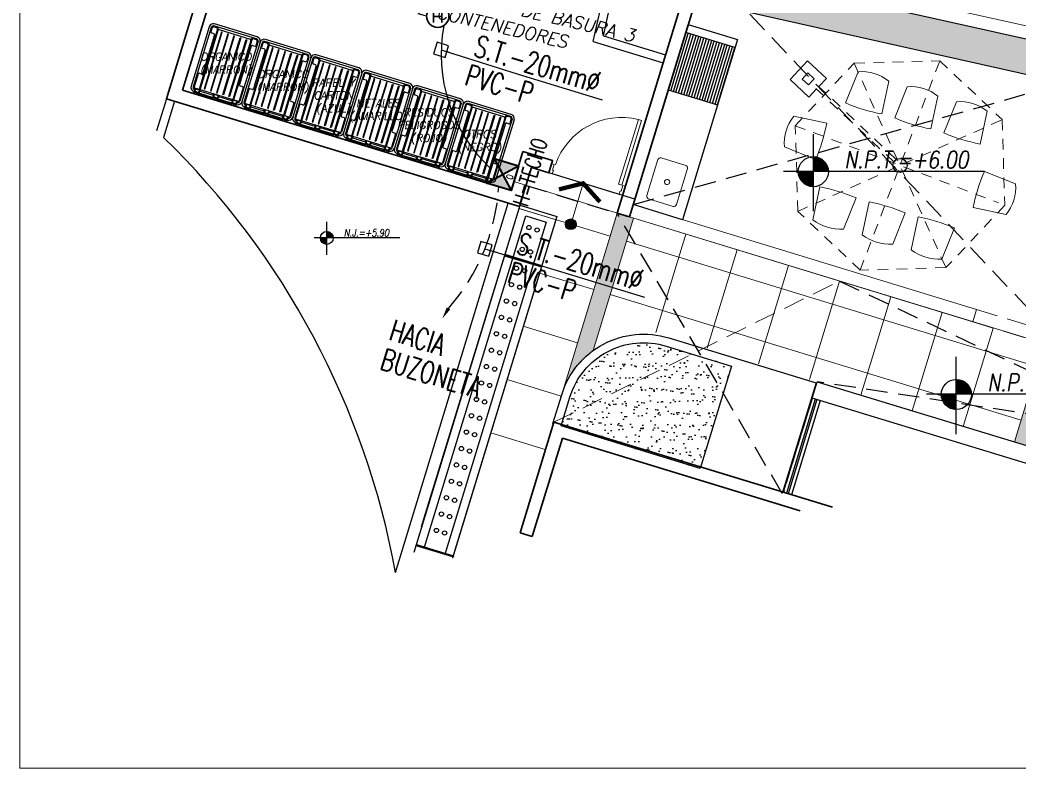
# Model space of a CAD drawing. Header units: millimetres. Extents: x 226520 to 226729, y 8188097 to 8188252.
# Drawn here: x 226597.02 to 226608.68, y 8188239.1 to 8188247.83 of the extents above; entities that cross this region are included whole.
import ezdxf
from ezdxf.enums import TextEntityAlignment as Align

# ---------------------------------------------------------------- set-up
doc = ezdxf.new("R2010")
doc.units = ezdxf.units.MM
for name, pattern in [('DASHED', [0.75, 0.5, -0.25]), ('HIDDEN', [0.375, 0.25, -0.125]), ('HIDDEN2', [0.1875, 0.125, -0.0625])]:
    doc.linetypes.add(name, pattern=pattern)
for name, color, linetype, lineweight in [('A-02', 7, 'Continuous', 5), ('A-MURO ALTO', 3, 'Continuous', 20), ('A-MUROS', 5, 'Continuous', 30), ('MQ.CAJA PASO TELECOMUNICACIONES', 94, 'Continuous', 40), ('MQ.DETECTOR HUMO', 150, 'Continuous', 30), ('MQ.FLECHAS', 135, 'Continuous', 15), ('MQ.TEXTO GENERAL', 7, 'Continuous', 40)]:
    doc.layers.add(name, color=color, linetype=linetype, lineweight=lineweight)
for name, color, linetype in [('A-Adoquines', 7, 'Continuous'), ('A-CONTENEDOR DE BASURA', 8, 'Continuous'), ('A-EST PLACAS', 1, 'Continuous'), ('A-EST VIGAS', 7, 'HIDDEN2'), ('A-MOBILIARIO', 4, 'Continuous'), ('A-MURO BAJO', 2, 'Continuous'), ('A-PROYECCIONES', 7, 'HIDDEN'), ('A-PUERTAS', 4, 'Continuous'), ('A_30_DispositivosSanit', 7, 'Continuous'), ('A_50_TextoAmbiente', 3, 'Continuous'), ('A_50_TextoIndicaciones', 8, 'Continuous'), ('DLP_MOBILIARIO FIJO', 7, 'Continuous'), ('DLP_VERDE', 253, 'Continuous'), ('MQ.TUBERÍA PVC 20mmø', 140, 'Continuous')]:
    doc.layers.add(name, color=color, linetype=linetype)
doc.layers.add('DLP_ÁREA COMÚN', color=251, linetype='Continuous', plot=False)
doc.styles.add('MQTEXTO', font='romans.shx')
doc.styles.add('R80', font='romans.shx', dxfattribs={"width": 0.8, "oblique": 15, "height": 0.1})
doc.styles.add('R80-200', font='romans.shx', dxfattribs={"width": 0.8, "oblique": 10, "height": 0.2})
doc.styles.add('ROMANS', font='ROMANS.shx', dxfattribs={"oblique": 10})
doc.styles.get("Standard").update_dxf_attribs({"font": 'arial.ttf'})
doc.dimstyles.new('ISO-25', dxfattribs={"dimtxt": 2.5, "dimasz": 2.5, "dimexe": 1.25, "dimexo": 0.625, "dimtad": 1, "dimtxsty": 'Standard', "dimcen": 2.5, "dimadec": 0, "dimazin": 0, "dimtfac": 1, "dimtmove": 0, "dimatfit": 3, "dimfxl": 1, "dimarcsym": 0})
pattern_1 = [(252.5, (-226569.6135022836, -8188219.80831218), (0.1028379063742485, -0.1371042579803463), [0, -0.1351280000000002, 0, -0.1511300000000002, 0, -0.1444625000000001]), (222.5, (-226569.6135022836, -8188219.80831218), (0.01502412461654387, -0.2957586482645719), [0, -0.07289800000000009, 0, -0.1217930000000001, 0, -0.04667250000000005]), (182.5, (-226569.523930465, -8188219.745593318), (-0.2264915386418957, -0.1592051501849951), [0, -0.04445000000000005, 0, -0.1600200000000002, 0, -0.2089150000000002]), (172.5, (-226569.523930465, -8188219.745593318), (-0.1741606377632481, -0.2171998499440062), [0, -0.02222500000000002, 0, -0.1049020000000001, 0, -0.1200150000000001])]

# ---------------------------------------------------------------- blocks, each defined once
blk = doc.blocks.new('SIM NIVEL PLANTA')
at = {"linetype": 'Continuous'}
h = blk.add_hatch(dxfattribs=at)
h.set_pattern_fill('_USER', color=256, scale=0.0999963382923852, angle=45, style=0, pattern_type=0)
h.set_pattern_definition([(45, (35396.10580914898, 26516.48920438578), (-0.0707080889003696, 0.0707080889003696), [])])
h.paths.add_polyline_path([(-17.03192196782002, 1e-16), (-15.53208676343602, 1e-16, 0.4092090227661144), (-17.03192196782002, 1.474380134766136)])
h.paths.add_polyline_path([(-18.53175717220401, -1e-16, 0.4192358746569979), (-17.03192196782002, -1.525729753993459), (-17.03192196782002, 0)])
for p, q in [((-17.03192196782002, -3.974827738415029), (-17.03192196782002, 3.71603278895526)), ((0, 0), (-20, 0))]:
    blk.add_line(p, q)
blk.add_circle((-17.03192196782002, -0.0256748096136619), 1.500054944379798, dxfattribs=at)
at = {"style": 'R80'}
blk.add_attdef('N.P.T.+0.00', text='', height=2.029999999999998, dxfattribs=at).set_placement((-7.766043381718013, 2.014999999999999), align=Align.MIDDLE_CENTER)
blk = doc.blocks.new('AP_Av.Ejercito Esq.Choquehuanca_Plantas_Rev1_20190619$0$CONTENEDOR DE BASURA 360L')
at = {"linetype": 'ByBlock'}
for p, q in [((0.2600646917362606, 0.8500000003863614), (-0.2600646921036973, 0.8499999998261124)), ((0.2600646917362606, 0.8250323465566988), (-0.2600646921036973, 0.8250323458436547)), ((-0.3099999997120907, 0.8000646918320932), (-0.3100000002214075, 0.2881362924017593)), ((-0.2850323458824281, 0.8000646918320932), (-0.2850323463444512, 0.2881362924017593)), ((0.2850323455659233, 0.8000646918320934), (0.2850323460279468, 0.2881362924017595)), ((0.3099999993919479, 0.8000646918320934), (0.3099999999012651, 0.2881362924017595)), ((-0.3100000002214075, 0.2881362924017593), (-0.3100000003669266, 0.073639702881337)), ((-0.2850323463444512, 0.2881362924017593), (-0.285032346537264, 0.07363970288133702)), ((0.2850323460279468, 0.2881362924017595), (0.2850323462243977, 0.07363970288133727)), ((0.3099999999012651, 0.2881362924017595), (0.3100000000467844, 0.07363970288133728)), ((-0.2600646927585331, 0.02370439435617288), (-0.2524350237054023, 0.02370439435617289)), ((-0.2581986829773086, 0.0048648969750501), (-0.2581986829773086, 0.01290243821858883)), ((-0.2581986829773086, 0.01290243821858883), (-0.2556816694068402, 0.01290243821858883)), ((-0.2581986829773086, 0.0048648969750501), (-0.2556816694068402, 0.004864896975050101)), ((-0.2556816694068402, 5.92701180720497e-05), (-0.2556816694068402, 0.01770806598506158)), ((-0.2556816694068402, 0.01770806598506158), (-0.2512494768507167, 0.01770806598506158)), ((-0.2512494768507167, 5.927011807205167e-05), (-0.2556816694068402, 5.92701180720497e-05)), ((-0.2512494768507167, 0.01770806598506158), (-0.2512494768507167, 5.927011807205167e-05)), ((-0.2512494768507167, 0.01290243821858883), (-0.2496794629896613, 0.01290243821858883)), ((-0.2512494768507167, 0.004864896975050103), (-0.2496794629896613, 0.004864896975050104)), ((-0.2496794629896613, -1.109401698585661e-16), (-0.2496794629896613, 0.0196093670092522)), ((-0.2496794629896613, 0.0196093670092522), (-0.2065087854298326, 0.01960936700925222)), ((-0.2283648458123935, 0.01960936700925221), (-0.2283648458123935, -1.014745783580566e-16)), ((-0.2065087854298326, -9.176853777232994e-17), (-0.2065087854298326, 0.01960936700925222)), ((-0.02139811859160546, 0.01290243821858893), (-0.2065087854298326, 0.01290243821858885)), ((-0.02139811859160546, 0.004864896975050205), (-0.2065087854298326, 0.004864896975050123)), ((-0.2037532247104537, 0.02370439435617291), (-0.02415368023503107, 0.02370439435617299)), ((-0.1933895137644868, 0.04867204814945572), (-0.03451739118099797, 0.04867204814945579)), ((-0.02139811869346886, -9.56288804655988e-18), (-0.02139811869346887, 0.0196093670092523)), ((0.02177255794231313, 0.01960936700925232), (-0.02139811869346887, 0.0196093670092523)), ((0.02177255794231314, 9.608743629317108e-18), (-0.02139811869346886, -9.56288804655988e-18)), ((-8.700722434196173e-18, 0.01960936700925231), (0, -6.021442369943973e-20)), ((0.02177255794231314, 9.608743629317108e-18), (0.02177255794231313, 0.01960936700925232)), ((0.02177255794231314, 0.01290243821858895), (0.2065087851096905, 0.01290243821858903)), ((0.02177255794231314, 0.004864896975050224), (0.2065087851096905, 0.004864896975050307)), ((0.2037532243903115, 0.02370439435617309), (0.02452811958573874, 0.02370439435617301)), ((0.03215778776211663, 0.02370439435617301), (0.02452811958573874, 0.02370439435617301)), ((0.1933895134443446, 0.04867204814945589), (0.03489183053170562, 0.04867204814945582)), ((0.2065087851096905, 9.16481087827594e-17), (0.2065087851096905, 0.0196093670092524)), ((0.2496794626695191, 0.01960936700925242), (0.2065087851096905, 0.0196093670092524)), ((0.2496794626695191, 1.108197408689955e-16), (0.2065087851096905, 9.16481087827594e-17)), ((0.2283648454958893, 0.01960936700925241), (0.2283648454958893, 1.013541493701017e-16)), ((0.2496794626695191, 1.108197408689955e-16), (0.2496794626695191, 0.01960936700925242)), ((0.2512494765305746, 0.01290243821858905), (0.2496794626695191, 0.01290243821858905)), ((0.2512494765305746, 0.004864896975050327), (0.2496794626695191, 0.004864896975050326)), ((0.2512494765305746, 0.0177080659850618), (0.2512494765305746, 5.927011807227483e-05)), ((0.2556816690903361, 0.01770806598506181), (0.2512494765305746, 0.0177080659850618)), ((0.2512494765305746, 5.927011807227483e-05), (0.2556816690903361, 5.92701180722768e-05)), ((0.2600646924420289, 0.02370439435617311), (0.2524350233888981, 0.02370439435617311)), ((0.2556816690903361, 5.92701180722768e-05), (0.2556816690903361, 0.01770806598506181)), ((0.2581986826608045, 0.01290243821858906), (0.2556816690903361, 0.01290243821858905)), ((0.2581986826608045, 0.004864896975050329), (0.2556816690903361, 0.004864896975050328)), ((0.2581986826608045, 0.004864896975050329), (0.2581986826608045, 0.01290243821858906)), ((-0.2496794629896613, -1.109401698585661e-16), (-0.2065087854298326, -9.176853777232994e-17))]:
    blk.add_line(p, q, dxfattribs=at)
at = {"color": 8, "linetype": 'ByBlock'}
for p, q in [((-0.2750452843738461, 0.8000646918320932), (-0.2750452843738461, 0.7478634210077949)), ((-0.235097037353626, 0.7378763594482812), (-0.2650582228579882, 0.7378763594482812)), ((-0.2600646920564035, 0.8150452841750017), (-0.2255214320739473, 0.8150452841750017)), ((-0.225109975841406, 0.7278892979105954), (-0.2251099763980166, 0.2881362924017593)), ((-0.2105408398074363, 0.8000646918320932), (-0.2105408402185277, 0.2881362924017593)), ((-0.2005537782442847, 0.8000646918320932), (-0.2005537787572395, 0.2881362924017593)), ((-0.1905667167357027, 0.8011186035677461), (0.1905667164155599, 0.8011186035677463)), ((0.2005537779277798, 0.8000646918320934), (0.2005537784370971, 0.2881362924017595)), ((0.2105408394872935, 0.8000646918320934), (0.2105408398983853, 0.2881362924017595)), ((0.2251099755249012, 0.7278892979105956), (0.2251099760815121, 0.2881362924017595)), ((0.2600646917362606, 0.8150452841750019), (0.2255214317538044, 0.8150452841750019)), ((0.2350970370334832, 0.7378763594482814), (0.2650582225414834, 0.7378763594482814)), ((0.2750452840537033, 0.8000646918320934), (0.2750452840537033, 0.7478634210077951)), ((-0.2750452850286821, 0.2357684021480962), (-0.275045285028682, 0.07615926668950111)), ((-0.2350970380084619, 0.245755463685782), (-0.2650582235164621, 0.245755463685782)), ((-0.2251099764489483, 0.2881362924017593), (-0.22510997649988, 0.2557425251725362)), ((-0.2105408402658215, 0.2881362924017593), (-0.2105408404622722, 0.06617220515181534)), ((-0.2005537787572395, 0.2881362924017593), (-0.2005537789500522, 0.07615926668950115)), ((0.2005537784370971, 0.2881362924017595), (0.200553778633548, 0.07615926668950132)), ((0.210540839949317, 0.2881362924017595), (0.210540840145768, 0.06617220515181553)), ((0.2251099761288059, 0.2881362924017595), (0.2251099761797376, 0.2557425251725364)), ((0.2350970376919576, 0.2457554636857823), (0.2650582231963198, 0.2457554636857823)), ((0.2750452847085397, 0.2357684021480965), (0.2750452847085398, 0.07615926668950136)), ((-0.264834180017715, 0.06617220515181532), (0.2650582231963198, 0.06617220515181554)), ((-0.2546139311471052, 0.06093161226453947), (-0.2015743172723888, 0.06093161226453949)), ((-0.24433907569437, 0.02959642855421396), (-0.2118491727724177, 0.02959642855421398)), ((0.02670702707109737, 0.06093161226453959), (-0.02633258772402772, 0.06093161226453957)), ((0.01643217162200016, 0.02959642855421408), (-0.01605773139817758, 0.02959642855421406)), ((0.254613930826963, 0.06093161226453969), (0.2015743169522466, 0.06093161226453967)), ((0.2443390753778658, 0.02959642855421418), (0.2118491724522755, 0.02959642855421417))]:
    blk.add_line(p, q, dxfattribs=at)
for points in [[(-0.1457581505965212, 0.7823824324317762), (-0.1538674100556822, 0.7823824324317762), (-0.1538674096445904, 0.2881362924017594), (-0.1538674094008457, 0.08877526946889695), (-0.1457581499416847, 0.08877526946889695), (-0.1457581501854294, 0.2881362924017594)], [(-0.07075815059579361, 0.7823824324317763), (-0.07886741005495458, 0.7823824324317763), (-0.07886740964386275, 0.2881362924017594), (-0.07886740940011809, 0.08877526946889698), (-0.07075814994095712, 0.088775269468897), (-0.07075815018470179, 0.2881362924017594)], [(0.00424184940493398, 0.7823824324317763), (-0.003867410054226987, 0.7823824324317763), (-0.003867409643135162, 0.2881362924017594), (-0.003867409399390493, 0.08877526946889702), (0.004241850059770474, 0.08877526946889702), (0.004241849816025805, 0.2881362924017594)], [(0.07113258994650061, 0.7823824324317763), (0.07924184940566158, 0.7823824324317763), (0.0792418489945702, 0.2881362924017595), (0.0792418487508257, 0.08877526946889706), (0.07113258929166473, 0.08877526946889705), (0.07113258953540923, 0.2881362924017595)], [(0.1461325899472282, 0.7823824324317764), (0.1542418494063892, 0.7823824324317764), (0.1542418489952978, 0.2881362924017595), (0.1542418487515533, 0.08877526946889709), (0.1461325892923923, 0.08877526946889709), (0.1461325895361368, 0.2881362924017595)]]:
    blk.add_lwpolyline(points, close=True, dxfattribs=at)
at = {"linetype": 'ByBlock'}
for centre, radius, start, end in [((-0.2600646921036972, 0.800064691853921), 0.04993530796631399, 90.00000000000001, 180), ((-0.2600646921036972, 0.800064691853921), 0.02496765398315692, 90.00000000000001, 180), ((0.2600646917835544, 0.8000646918539213), 0.04993530796631399, 1.491937350390582e-14, 90.00000000000001), ((0.2600646917835544, 0.8000646918539213), 0.02496765398315692, 1.491937350390582e-14, 90.00000000000001), ((-0.2600646927585331, 0.07363970288133703), 0.04993530796631399, 180, 270), ((-0.2600646927585331, 0.07363970288133703), 0.02496765398315692, 180, 263.6322161207967), ((-0.184133647753697, 0.06669004387367741), 0.08070219368024055, 180.3676507583471, 215.6891790610574), ((-0.272054600665797, 0.06669004387367737), 0.08070219368024055, 324.3108209389426, 359.6323492416529), ((0.04414769658978909, 0.06669004387367751), 0.08070219368024055, 180.3676507583471, 215.6891790610574), ((-0.04377325636960452, 0.06669004387367748), 0.08070219368024055, 324.3108209389426, 359.6323492416529), ((0.2720546003456547, 0.06669004387367762), 0.08070219368024055, 180.3676507583471, 215.6891790610574), ((0.1841336474335548, 0.06669004387367758), 0.08070219368024055, 324.3108209389426, 359.6323492416529), ((0.2600646924420288, 0.07363970288133725), 0.04993530796631399, 270, 1.491937350390582e-14), ((0.2600646924420288, 0.07363970288133725), 0.02496765398315692, 276.3677838792033, 1.491937350390582e-14)]:
    blk.add_arc(centre, radius, start, end, dxfattribs=at)
at = {"color": 8, "linetype": 'ByBlock'}
for centre, radius, start, end in [((-0.2255214320739473, 0.800064691853921), 0.02496765398315692, 1.491937350390582e-14, 90.00000000000001), ((0.2255214317538044, 0.8000646918539213), 0.02496765398315692, 90.00000000000001, 180), ((-0.2600646921036972, 0.800064691853921), 0.0149805923898943, 90.00000000000001, 180), ((-0.2650582228579882, 0.7478634210077949), 0.009987061593262769, 180, 270), ((-0.235097037353626, 0.7278892979105954), 0.009987061593262769, 1.491937350390582e-14, 90.00000000000001), ((-0.2255214320739473, 0.800064691853921), 0.0149805923898943, 1.491937350390582e-14, 90.00000000000001), ((-0.1905667167357027, 0.7911315420300603), 0.009987061593262769, 90.00000000000001, 180), ((0.1905667164155599, 0.7911315420300605), 0.009987061593262769, 1.491937350390582e-14, 90.00000000000001), ((0.2255214317538044, 0.8000646918539213), 0.0149805923898943, 90.00000000000001, 180), ((0.2350970370334832, 0.7278892979105956), 0.009987061593262769, 90.00000000000001, 180), ((0.2600646917835544, 0.8000646918539213), 0.0149805923898943, 1.491937350390582e-14, 90.00000000000001), ((0.2650582225414834, 0.7478634210077951), 0.009987061593262769, 270, 1.491937350390582e-14), ((-0.2650582235164621, 0.2357684021480962), 0.009987061593262769, 90.00000000000001, 180), ((-0.2350970380557557, 0.2557425251725362), 0.009987061593262769, 270, 1.491937350390582e-14), ((0.2350970377428893, 0.2557425251725364), 0.009987061593262769, 180, 270), ((0.2650582231963198, 0.2357684021480965), 0.009987061593262769, 1.491937350390582e-14, 90.00000000000001), ((-0.2650582235164621, 0.076159266711329), 0.009987061593262769, 180, 270), ((-0.184133647753697, 0.06669004387367741), 0.07071513208697777, 184.6708474920603, 211.6379482475587), ((-0.272054600665797, 0.06669004387367737), 0.07071513208697777, 328.3620517534246, 355.3291525079397), ((-0.1905667173869006, 0.07615926671132903), 0.009987061593262769, 180, 270), ((0.04414769658978909, 0.06669004387367751), 0.07071513208697777, 184.6708474920603, 211.6379482465755), ((-0.04377325636960452, 0.06669004387367748), 0.07071513208697777, 328.3620517524413, 355.3291525079397), ((0.1905667170740344, 0.0761592667113292), 0.009987061593262769, 270, 1.491937350390582e-14), ((0.2720546003456547, 0.06669004387367762), 0.07071513208697777, 184.6708474920603, 211.6379482465755), ((0.1841336474335548, 0.06669004387367758), 0.07071513208697777, 328.3620517524413, 355.3291525079397), ((0.2650582231963198, 0.07615926671132922), 0.009987061593262769, 270, 1.491937350390582e-14)]:
    blk.add_arc(centre, radius, start, end, dxfattribs=at)
blk = doc.blocks.new('ACOPIO Y PARRILLAS')
at = {"layer": 'A-Adoquines'}
h = blk.add_hatch(color=8, dxfattribs=at)
h.dxf.hatch_style = 1
edge = h.paths.add_edge_path()
edge.add_arc((4.685342504206346, -6.644043108448386), 1.000001815268514, 126.15669160977211, 162.8259942389445, ccw=False)
edge.add_line((4.095345894689672, -5.836635128594935), (4.567180123529397, -4.290878479368985))
edge.add_line((4.567180123529397, -4.290878487750888), (4.37589320668485, -4.232489144429564))
edge.add_line((4.37589320668485, -4.232489136047661), (3.729928347747773, -6.348767939023674))
h.paths.add_polyline_path([(14.40289503906388, -8.547819903120399), (14.59418063840712, -8.606213599443436), (14.94452443876071, -7.458559447899461), (14.75323883854435, -7.400165788829327)])
h.paths.add_polyline_path([(9.554934247134952, -5.813551869243383), (9.204570412257453, -6.961364367976785), (9.01328864399693, -6.902958146296442), (9.363647330523236, -5.755162547342479)])
at = {"layer": 'A-MOBILIARIO'}
h = blk.add_hatch(dxfattribs=at)
h.set_pattern_fill('LINE', color=8, scale=0.009999999999999998, angle=73.02536561269334)
h.set_pattern_definition([(73.02536561269326, (6.075699149630964, 3.971283633261919), (-0.03036678264743269, 0.009269358750398152), [])])
h.paths.add_polyline_path([(5.176923162303865, -2.12439878936857), (4.972563016228378, -2.79390377830714), (5.546412331983447, -2.969065552577376), (5.750772478990257, -2.299560562707484)])
at = {"layer": 'A-PROYECCIONES', "linetype": 'Continuous'}
h = blk.add_hatch(color=8, dxfattribs=at)
h.dxf.hatch_style = 1
edge = h.paths.add_edge_path()
edge.add_arc((3.834314893872943, -4.3623026618734), 0.06249999999999999, 0, 360)
at = {"layer": 'DLP_VERDE'}
h = blk.add_hatch(dxfattribs=at)
h.set_pattern_fill('AR-SAND', color=8, scale=0.003500000000000004, angle=215)
h.set_pattern_definition(pattern_1)
edge = h.paths.add_edge_path()
edge.add_line((15.43502786982572, -5.848473902791739), (14.94372804794693, -7.458316377364099))
edge.add_line((14.94372804794693, -7.458316377364099), (16.38469229277689, -7.89816140383482))
edge.add_arc((15.65478580346098, -10.28923574276268), 2.499999995586926, 37.04784361401022, 73.02450961096167, ccw=False)
edge.add_line((17.65011754725128, -8.783031503669918), (15.43502786982572, -5.848473902791739))
h.paths.add_polyline_path([(15.32335035837605, -5.700523192994297), (13.39984283168451, -3.152254519984126), (12.79682468020474, -3.017314361408353), (14.80680434292299, -5.680141585879028), (14.36582948701107, -7.125084210187197), (14.84458992254804, -7.269277852959931)])
h.paths.add_polyline_path([(10.38909181029885, -2.478524847887456), (5.407701144431485, -1.363816034980118), (5.290576853061793, -1.747499275952578), (10.27206930107786, -2.862230866216123)])
h = blk.add_hatch(dxfattribs=at)
h.set_pattern_fill('AR-SAND', color=8, scale=0.003500000000000004, angle=215)
h.set_pattern_definition(pattern_1)
edge = h.paths.add_edge_path()
edge.add_line((3.722388198715635, -6.71599212475121), (3.824547034775605, -6.381299800239503))
edge.add_arc((4.685341225063894, -6.644041805528104), 0.899999999676391, 73.02553289337988, 163.0261291362722, ccw=False)
edge.add_line((4.948092188191367, -5.783250349573791), (5.711459959595231, -6.016263370402157))
edge.add_line((5.711459959595231, -6.016263370402157), (5.346509876166238, -7.211780410259962))
edge.add_line((5.346509876166238, -7.211780410259962), (3.722388198715635, -6.71599212475121))
at = {"color": 8, "linetype": 'ByBlock', "lineweight": 0}
for p, q in [((6.393400220258627, -2.671735459007323, 1.540724464461395e-06), (6.599216776987305, -2.453470608219504, 1.540724464461395e-06)), ((6.817481628095265, -2.659287163987756, 1.540724464461395e-06), (6.599216776987305, -2.453470608219504, 1.540724464461395e-06)), ((6.611665072414326, -2.877552014775574, 1.540724464461395e-06), (6.393400220258627, -2.671735459007323, 1.540724464461395e-06)), ((6.534760689304676, -2.667586026713252, 1.540724464461395e-06), (6.603366208204534, -2.594831076450646, 1.540724464461395e-06)), ((6.607515640323982, -2.73619154561311, 1.540724464461395e-06), (6.534760689304676, -2.667586026713252, 1.540724464461395e-06)), ((6.67612115922384, -2.663436595350504, 1.540724464461395e-06), (6.603366208204534, -2.594831076450646, 1.540724464461395e-06)), ((6.607515640323982, -2.73619154561311, 1.540724464461395e-06), (6.67612115922384, -2.663436595350504, 1.540724464461395e-06)), ((6.728444522188511, -2.753709453158081, 1.540724464461395e-06), (6.817481628095265, -2.659287163987756, 1.540724464461395e-06)), ((6.611665072414326, -2.877552014775574, 1.540724464461395e-06), (6.701002302026609, -2.782811449840665, 1.540724464461395e-06))]:
    blk.add_line(p, q, dxfattribs=at)
at = {"color": 8, "linetype": 'HIDDEN', "lineweight": 0, "ltscale": 0.5}
for p, q in [((7.141641748341499, -2.482979266904294, 1.540724464461395e-06), (8.212745513534173, -4.868369361385703, 1.540724464461395e-06)), ((7.212523241963936, -4.897729436866939, 1.540724464461395e-06), (8.141864017845364, -2.453619190491736, 1.540724464461395e-06)), ((7.606098650285276, -3.634515394456685, 1.540724464461395e-06), (6.628176180529408, -2.714281404390931, 1.540724464461395e-06)), ((7.633968824491603, -3.605816107243299, 1.540724464461395e-06), (6.655618402757682, -2.685179408639669, 1.540724464461395e-06)), ((6.484498582663946, -4.211226196028292, 1.540724464461395e-06), (8.86988867711625, -3.140122431330383, 1.540724464461395e-06)), ((6.455138507095398, -3.211003926582634, 1.540724464461395e-06), (8.827625883248402, -4.111120305024087, 1.540724464461395e-06))]:
    blk.add_line(p, q, dxfattribs=at)
at = {"color": 8, "lineweight": 0}
for p, q in [((7.188446945423493, -2.581466015428305, 1.540724464461395e-06), (7.041472536337096, -2.945707524195313, 1.540724464461395e-06)), ((7.463943454466062, -3.074644893407822, 1.540724464461395e-06), (7.54543129549711, -2.690433216281235, 1.540724464461395e-06)), ((7.615578231285326, -3.120930444449186, 1.540724464461395e-06), (7.762545746547403, -2.756706020794809, 1.540724464461395e-06)), ((8.11953009662102, -2.865673220716417, 1.540724464461395e-06), (8.038038433267502, -3.249902920797467, 1.540724464461395e-06)), ((8.189439174282597, -3.296097844839096, 1.540724464461395e-06), (8.336406689544674, -2.931873420253396, 1.540724464461395e-06)), ((6.437183050788008, -3.101497668772936, 1.540724464461395e-06), (6.821412750781747, -3.182989331893623, 1.540724464461395e-06)), ((8.693391039618291, -3.040840621106327, 1.540724464461395e-06), (8.611899376264773, -3.425070321187377, 1.540724464461395e-06)), ((6.69244027408422, -3.605449534021318, 1.540724464461395e-06), (6.3282158501097, -3.45848201867193, 1.540724464461395e-06)), ((4.851557133457391, -3.606995400972664, 1.683555215618635e-06), (4.723099878319772, -4.027826405130327, 1.683555215618635e-06)), ((4.889008605648996, -3.587060827761889, 1.683555215618635e-06), (5.17593883536756, -3.674645319581032, 1.683555215618635e-06)), ((5.195873409131309, -3.71209679171443, 1.683555215618635e-06), (5.067416154022794, -4.132927795872092, 1.683555215618635e-06)), ((9.025936124962755, -3.891707854345441, 1.540724464461395e-06), (8.661694616341265, -3.744733445346355, 1.540724464461395e-06)), ((6.660996812657686, -4.309430409222841, 1.540724464461395e-06), (6.742488476011204, -3.925200709141791, 1.540724464461395e-06)), ((4.743034452083521, -4.065277877263725, 1.683555215618635e-06), (5.029964681831188, -4.152862369082868, 1.683555215618635e-06)), ((7.16494867799338, -4.054173185490072, 1.540724464461395e-06), (7.017981162731303, -4.418397610075772, 1.540724464461395e-06)), ((2.089583110064268, -7.889938058331609, -0.7779932221981938), (3.230209501547506, -4.178414414636791, -0.7779932221981938)), ((3.230209501547506, -4.178414414636791, -0.7779932221981938), (3.664072659536032, -4.310568214394152, -0.7779932221981938)), ((7.316583454929059, -4.100458735600114, 1.540724464461395e-06), (7.235095613927115, -4.484670413658023, 1.540724464461395e-06)), ((8.532757246575784, -4.167204363271594, 1.540724464461395e-06), (8.91696892431355, -4.248692204244435, 1.540724464461395e-06)), ((3.664072659536032, -4.310568214394152, -0.7779932221981938), (2.458639769494766, -8.259637234732509, -0.7779932221981938)), ((7.592079963971628, -4.593637614510953, 1.540724464461395e-06), (7.739054373087129, -4.229396105743945, 1.540724464461395e-06)), ((7.890444397926331, -4.275626135990024, 1.540724464461395e-06), (7.808956556924386, -4.659837814047933, 1.540724464461395e-06)), ((8.165940906968899, -4.768805014900863, 1.540724464461395e-06), (8.3129153160844, -4.404563506133854, 1.540724464461395e-06))]:
    blk.add_line(p, q, dxfattribs=at)
for points, elevation in [([(-2.593418368633138, 2.434894669800997), (30.84028199088061, 2.434894669800997), (30.84028199088061, -10.70881483610719), (-2.593418368633138, -10.70881483610719)], 3.658175599316613e-06), ([(3.230716082151048, -4.178568908944726), (4.293428040691651, -4.502675695344806), (4.43940157641191, -4.024458457715809), (3.376689617871307, -3.700351674109697)], 2.41279975365539e-06), ([(9.554934247134952, -5.813551869243383), (9.204570412257453, -6.961364367976785), (9.01328864399693, -6.902958146296442), (9.363647330523236, -5.755162547342479)], 3.658175599316613e-06)]:
    blk.add_lwpolyline(points, close=True, dxfattribs=dict(at, elevation=elevation))
at = {"color": 8, "linetype": 'HIDDEN', "lineweight": 0, "ltscale": 0.5, "elevation": 1.540724464461395e-06}
blk.add_lwpolyline([(7.212523241963936, -4.897729436866939), (6.484498582663946, -4.211226196028292), (6.455138507095398, -3.211003926582634), (7.141641748341499, -2.482979266904294), (8.141864017845364, -2.453619190491736), (8.86988867711625, -3.140122431330383), (8.899248752713902, -4.140344701707363), (8.212745513534173, -4.868369361385703)], close=True, dxfattribs=at)
at = {"color": 8, "lineweight": 0}
for points, elevation in [([(3.180625608336413, -3.867639876902103), (14.51412649883423, -7.327132470905781)], 3.658175599316613e-06), ([(4.375892971613212, -4.232489906251431), (3.729910657479195, -6.348825904540718)], 3.658175599316613e-06), ([(5.178967981191818, -4.478342136368155), (4.828742960118689, -5.626166797243059)], 3.658175599316613e-06), ([(4.484707746567437, -4.561062830500305), (9.281227230618242, -6.02517562545836)], 2.41279975365539e-06), ([(5.776760319480672, -4.660740932449698), (5.426535298349336, -5.808565591461957)], 3.658175599316613e-06), ([(6.374552657769527, -4.843139726668596), (6.024327636696398, -5.990964383818209)], 3.658175599316613e-06), ([(3.469996060186531, -4.930934699252248), (4.103655465733027, -5.124355964362621)], 2.41279975365539e-06), ([(6.972344996000174, -5.025538519956172), (6.622119974927045, -6.173363178037107)], 3.658175599316613e-06), ([(4.29494238254847, -5.182745308615267), (9.091461857664399, -6.646858114749193)], 2.41279975365539e-06), ([(7.570137334347237, -5.207937315106392), (7.2199123132159, -6.355761972256005)], 3.658175599316613e-06), ([(8.167929672636092, -5.39033610932529), (7.817704651504755, -6.538160766474903)], 3.658175599316613e-06), ([(3.2803333599295, -5.552648519165814), (3.913981968478765, -5.746066484600306)], 2.41279975365539e-06), ([(8.765722010924947, -5.572734901681542), (8.415496989851817, -6.720559561625123)], 3.658175599316613e-06), ([(3.090670658566523, -6.174362338148057), (3.724216602946399, -6.367748974822462)], 2.41279975365539e-06), ([(2.901007954904344, -6.796076161786914), (3.534451238927431, -6.989431441761553)], 2.41279975365539e-06)]:
    blk.add_lwpolyline(points, dxfattribs=dict(at, elevation=elevation))
at = {"color": 8, "lineweight": 0, "elevation": 3.658175599316613e-06}
blk.add_lwpolyline([(4.567179888283135, -4.290879257954657), (4.095345894689672, -5.836635128594935, 0.161379477433362), (3.729928347864188, -6.348767938092351)], format="xyb", dxfattribs=at)
at = {"color": 8, "linetype": 'ByBlock', "ltscale": 0.5}
blk.add_circle((7.677193629817339, -3.67567431461066, 1.540724464461395e-06), 0.08214957645805052, dxfattribs=at)
at = {"color": 8, "lineweight": 0}
for centre, radius, start, end in [((7.224797317292541, -3.101616337895393, 1.540724464461395e-06), 0.5214189368270313, 52.05346807188115, 93.99757947047989), ((7.798896118474659, -3.276856343261898, 1.540724464461395e-06), 0.5214189368270313, 52.05346807188115, 93.99757947047989), ((7.841084168670932, -1.08232688345015, 1.540724464461395e-06), 2.027699724307636, 246.7749200368993, 259.2808886850532), ((8.37275706147193, -3.452023743651807, 1.540724464461395e-06), 0.5214189368270313, 52.05346807188115, 93.99757947047989), ((6.848366173100658, -3.422131646424532, 1.540724464461395e-06), 0.521418936827048, 142.0534680495027, 183.9975794563584), ((8.41534470449551, -1.257616257295012, 1.540724464461395e-06), 2.027699724307636, 246.7701588682995, 259.2761275137132), ((4.829126086668111, -2.8056830605492, 1.540724464461395e-06), 2.0276997243077, 336.7701588485822, 349.2761274897084), ((8.989205647463677, -1.4327836567536, 1.540724464461395e-06), 2.027699724307636, 246.7701588682995, 259.2761275137132), ((10.5250752568827, -4.544345078058541, 1.540724464461395e-06), 2.027699724307699, 156.7749200287911, 169.2808886985585), ((6.365182204812299, -5.917487372644246, 1.540724464461395e-06), 2.027699724307634, 66.77015886829956, 79.27612751371323), ((8.5057858020009, -3.928058226592839, 1.540724464461395e-06), 0.5214189368270477, 322.0534680495027, 3.997579456358373), ((6.939442740724189, -6.092776746489108, 1.540724464461395e-06), 2.027699724307634, 66.77492003689933, 79.2808886850532), ((6.981630790804047, -3.898247286677361, 1.540724464461395e-06), 0.5214189368270311, 232.0534680718812, 273.9975794704799), ((7.51330368372146, -6.267944146879017, 1.540724464461395e-06), 2.027699724307634, 66.77492003689933, 79.2808886850532), ((7.55572959210258, -4.073487291112542, 1.540724464461395e-06), 0.5214189368270311, 232.0534680718812, 273.9975794704799), ((8.129590535099851, -4.248654691502452, 1.540724464461395e-06), 0.5214189368270311, 232.0534680718812, 273.9975794704799)]:
    blk.add_arc(centre, radius, start, end, dxfattribs=at)
at = {"color": 8, "lineweight": 0, "extrusion": (0, 0, -1)}
for centre, major_axis, ratio, start_param, end_param in [((4.880250156420516, -3.615753850899637, 1.683555215618635e-06), (-0.02648218994876238, -0.01409587228643543), 0.9999999999930148, 0.7853981634009408, 2.356194490188852), ((4.959051553742029, -3.8691988857463, 1.683555215618635e-06), (-0.02648218994886123, -0.01409587228648795), 1, 4.712388980384689, 10.99557428756427), ((4.751792901312001, -4.036584854125977, 1.683555215618635e-06), (-0.0264821899490209, -0.01409587228657293), 0.9999999999734897, 5.49778714376888, 7.068583470586496)]:
    blk.add_ellipse(centre, major_axis=major_axis, ratio=ratio, start_param=start_param, end_param=end_param, dxfattribs=at)
at = {"color": 8, "lineweight": 0, "extrusion": (0, 0, -0.9999999999999998)}
blk.add_ellipse((5.167180386168184, -3.70333834271878, 1.683555215618635e-06), major_axis=(-0.01409587228641971, 0.02648218994873303), ratio=0.9999999999914452, start_param=0.7853981634017257, end_param=2.356194490188066, dxfattribs=at)
at = {"color": 8, "lineweight": 0, "extrusion": (0, 0, -0.9999999999999999)}
blk.add_ellipse((5.038723131030565, -4.12416934594512, 1.683555215618635e-06), major_axis=(-0.01409587228655407, 0.02648218994898545), ratio=0.9999999999723796, start_param=2.356194490180429, end_param=3.926990817001051, dxfattribs=at)
at = {"layer": 'A-02', "color": 8, "elevation": 3.658175599316613e-06}
blk.add_lwpolyline([(3.833872688235715, -4.362682264298201), (3.979846483125584, -3.884472103789449)], dxfattribs=at)
at = {"layer": 'A-EST PLACAS', "color": 8}
for p, q in [((6.652102376450785, -6.391088221222162, 2.958982134935015e-07), (6.710508595395368, -6.199806456454098, 2.958982134935015e-07)), ((6.710508595395368, -6.199806456454098, 2.958982134935015e-07), (14.60088139784057, -8.60906299110502, 2.958982134935015e-07)), ((10.52555811704951, -7.573814157396555, 2.958982134935015e-07), (6.652102376450785, -6.391088221222162, 2.958982134935015e-07))]:
    blk.add_line(p, q, dxfattribs=at)
at = {"layer": 'A-EST VIGAS', "color": 8}
blk.add_line((6.652102376450785, -6.391088221222162, 2.958982134935015e-07), (6.316266617417568, -7.490958369337022, 2.958982134935015e-07), dxfattribs=at)
at = {"layer": 'A-MOBILIARIO', "color": 8, "elevation": 1.246401561946917e-06}
for points in [[(4.563996750861406, -4.133072481490672), (5.205629355274141, -2.028718221001327), (5.78045538906008, -2.203954140655696), (5.13787505403161, -4.308245080523193)], [(5.176923162303865, -2.12439878936857), (4.972563016228378, -2.79390377830714), (5.546412331983447, -2.969065552577376), (5.750772478990257, -2.299560562707484)]]:
    blk.add_lwpolyline(points, close=True, dxfattribs=at)
at = {"layer": 'A-MURO ALTO', "color": 8}
for p, q in [((5.452442526788218, -1.220118265599012, 3.658175599316613e-06), (13.4871839491243, -3.018089490011334, 3.658175599316613e-06)), ((5.408516069699544, -1.363998395390809, 3.658175599316613e-06), (10.38990150985774, -2.478706038556993, 3.658175599316613e-06)), ((4.563376977312146, -4.132883303798735, 3.658175599316613e-06), (8.570549919619225, -5.356273286044598, 3.658175599316631e-06))]:
    blk.add_line(p, q, dxfattribs=at)
at = {"layer": 'A-MURO ALTO', "color": 8, "elevation": 3.658175599316613e-06}
blk.add_lwpolyline([(4.519588951981859, -4.276352064684033), (8.526758093270473, -5.499738526530564), (8.570557342929533, -5.356275550089777), (4.563376917911228, -4.132883281446993)], dxfattribs=at)
at = {"layer": 'A-MURO BAJO', "color": 8}
for p, q in [((4.0971541122708, -2.229713470675051, 3.658175599316613e-06), (4.344176087179221, -1.125826116651297, 3.658175599316613e-06)), ((4.214975802198751, -2.161124286241829, 3.658175599316613e-06), (4.441762605536496, -1.147663502953947, 3.658175599316613e-06)), ((4.214975802198751, -2.161124286241829, 3.658175599316613e-06), (4.940725751715945, -2.382666619494557, 3.658175599316613e-06)), ((4.0971541122708, -2.229713470675051, 3.658175599316613e-06), (4.911529764329316, -2.478309674188495, 3.658175599316613e-06)), ((6.650566709460691, -6.390618675388396, 2.958982134935019e-07), (6.314730950427474, -7.490488823503256, 2.958982134935019e-07)), ((6.746207593329018, -6.419821784831583, 2.958982134935019e-07), (6.410371834324906, -7.519691932946444, 2.958982134935019e-07))]:
    blk.add_line(p, q, dxfattribs=at)
at = {"layer": 'A-MURO BAJO', "color": 8, "ltscale": 0.5}
blk.add_line((1.789402838039678, -8.425173539668322, 3.658175599316613e-06), (3.105233983456856, -4.114645739085972, 3.658175599316613e-06), dxfattribs=at)
at = {"layer": 'A-MURO BAJO', "color": 8, "elevation": 3.658175599316613e-06}
blk.add_lwpolyline([(10.38909181029885, -2.478524847887456), (5.407701144431485, -1.363816034980118), (5.290576853061793, -1.747499275952578), (10.27206930107786, -2.862230866216123)], close=True, dxfattribs=at)
at = {"layer": 'A-MURO BAJO', "color": 8, "ltscale": 0.5, "elevation": 3.658175599316613e-06}
for points in [[(-0.8842790763301309, -2.896807510405779), (-0.9983061775856186, -3.270348533987999)], [(-0.7886360206175596, -2.926003501750529), (-0.9174730160157196, -3.348060211166739)]]:
    blk.add_lwpolyline(points, dxfattribs=at)
at = {"layer": 'A-MURO BAJO', "color": 8, "elevation": 3.658175599316613e-06}
blk.add_lwpolyline([(3.62674529151991, -6.686795647256076), (3.728903235838516, -6.352106244303286, -0.4142166103979376), (4.977286739653209, -5.687606854364276), (6.697108684864361, -6.212571257725358), (6.30295624161954, -7.503750471398234)], format="xyb", dxfattribs=at)
blk.add_lwpolyline([(3.722388198715635, -6.71599212475121), (3.824547034775605, -6.381299800239503, -0.4142166103408442), (4.948092188191367, -5.783250349573791), (5.711459959595231, -6.016263370402157), (5.346509876166238, -7.211780410259962)], format="xyb", close=True, dxfattribs=at)
blk.add_lwpolyline([(6.667912206816254, -6.308214164339006), (6.669555246568052, -6.308715691789985)], dxfattribs=at)
at = {"layer": 'A-MURO BAJO', "color": 8, "ltscale": 0.5}
blk.add_arc((-7.507103541836841, -10.12148397509009, 1.540724464461396e-06), 9.449999997713844, 10.34085599182106, 45.78798696290923, dxfattribs=at)
at = {"layer": 'A-MUROS', "color": 8}
for p, q in [((0, 0), (-0.8842789097107016, -2.89680696465075, 1.540724632610502e-06)), ((0.1028837797639426, -0.1767325354740024, 7.361038294706097e-09), (-0.6970203439414036, -2.797136357985437, 1.540724632610502e-06)), ((4.519588957569795, -4.276352046057582, 1.26173785063036e-06), (5.452442526788218, -1.220118265599012, 2.958984557811567e-07)), ((-0.6970203439414036, -2.797136357985437, 1.540724632610502e-06), (3.1382158974302, -3.967819657176733, 2.953486380286483e-07)), ((-0.8842789097107016, -2.89680696465075, 1.540724632610502e-06), (3.237886302638799, -4.155078877694905, 2.41279975365539e-06)), ((3.24254426578409, -7.963953671976924, 2.958982134935019e-07), (3.636786242423113, -6.672801758162677, 2.958982134935019e-07)), ((6.888576245866716, -7.665707480162382, 2.958982134935019e-07), (3.636786242423113, -6.672801758162677, 2.958982134935019e-07)), ((3.386005589098204, -8.007758336141706, 2.958982134935019e-07), (3.736442903318675, -6.860067746601999, 2.958982134935019e-07)), ((6.510028390126536, -7.706958265975118, 2.958982134935019e-07), (3.736442903318675, -6.860067746601999, 2.958982134935019e-07)), ((3.386005589098204, -8.007758336141706, 2.958982134935019e-07), (3.24254426578409, -7.963953671976924, 2.958982134935019e-07))]:
    blk.add_line(p, q, dxfattribs=at)
for points, elevation in [([(5.261712355539203, -1.331147450022399), (4.37603262157063, -4.232530076056719), (4.519497205852531, -4.27632405795157)], 1.26173785063036e-06), ([(3.1382158974302, -3.967819657176733), (3.277041634602938, -3.513041741214693)], 2.41279975365539e-06), ([(3.237886302697007, -4.155078877694905), (3.376712240220513, -3.700300305150449), (3.578669223003089, -3.762009956873953), (3.622464736283291, -3.618540348485112), (3.277040977322031, -3.513043894432485)], 3.658175599316613e-06)]:
    blk.add_lwpolyline(points, dxfattribs=dict(at, elevation=elevation))
at = {"layer": 'A-PROYECCIONES', "color": 8}
for p, q in [((5.408516160183353, -1.363998412154615, 1.540724464461392e-06), (9.431401793641271, -5.618816133588552, 3.727437350002807e-06)), ((4.563996750861406, -4.133072481490672, 1.246401561946917e-06), (10.38567570524174, -2.492550062015653, 3.727437350002807e-06)), ((3.313273327163188, -3.908129909075797, 3.658175599316631e-06), (4.484833619790152, -4.265742655843496, 1.26173785063036e-06)), ((6.30295624161954, -7.503750471398234, 3.658175599316613e-06), (4.37589320645202, -4.232489136978984, 3.658175599316631e-06)), ((6.972344996029278, -5.025538519956172, 3.658175599316631e-06), (14.58803726296173, -8.621399324387312, 2.958982134935019e-07)), ((14.94451564058545, -7.458490394055843, 2.959174105818653e-07), (6.710495040053502, -6.199850849807262, 3.658175599316613e-06))]:
    blk.add_line(p, q, dxfattribs=at)
at = {"layer": 'A-PROYECCIONES', "color": 8, "linetype": 'Continuous', "lineweight": 0, "const_width": 0.05000000000000004, "elevation": 3.658175599316613e-06}
blk.add_lwpolyline([(3.696967628813582, -3.955036109313369), (3.979846483125584, -3.884472103789449), (4.175229088432388, -4.100863798521459)], dxfattribs=at)
at = {"layer": 'A-PROYECCIONES', "color": 8, "lineweight": 0}
for points, elevation in [([(3.638321909384103, -6.673271303996444), (6.972483410470886, -5.025084881111979)], 2.958982134935019e-07), ([(8.570538336556638, -5.35630719922483), (9.431613821856445, -5.619040385819972)], 3.658175599316613e-06), ([(8.526735105988337, -5.499813832342625), (10.39184647166985, -6.068900586105883)], 3.658175599316613e-06)]:
    blk.add_lwpolyline(points, dxfattribs=dict(at, elevation=elevation))
at = {"layer": 'A-PROYECCIONES', "color": 8, "linetype": 'Continuous'}
blk.add_circle((3.834314893872943, -4.3623026618734, 3.658175599316613e-06), 0.06249999999999999, dxfattribs=at)
at = {"layer": 'A-PUERTAS', "color": 8, "lineweight": 0}
for p, q in [((4.623448771366384, -3.139939917251468, 3.658175599316613e-06), (4.393530373607064, -3.893128982745111, 3.658175599316613e-06)), ((4.66110822634073, -3.15143583342433, 3.658175599316613e-06), (4.623448771366384, -3.139939917251468, 3.658175599316613e-06)), ((4.431189827359049, -3.904624902643263, 3.658175599316613e-06), (4.66110822634073, -3.15143583342433, 3.658175599316613e-06)), ((4.431189827359049, -3.904624902643263, 3.658175599316613e-06), (4.393530373607064, -3.893128982745111, 3.658175599316613e-06))]:
    blk.add_line(p, q, dxfattribs=at)
at = {"layer": 'A-PUERTAS', "color": 8, "linetype": 'Continuous', "lineweight": 0}
for p, q in [((3.578551831800723, -3.761973593384027, 3.658175599316613e-06), (3.611397317843512, -3.654375152662396, 3.658175599316613e-06)), ((3.611397317697993, -3.654375151731074, 3.658175599316613e-06), (3.641632480343105, -3.663604729808867, 3.658175599316613e-06)), ((3.621301123232115, -3.73020816873759, 3.658175599316613e-06), (3.641632480343105, -3.663604729808867, 3.658175599316613e-06)), ((3.632060967152938, -3.733492717146873, 3.658175599316613e-06), (3.621301123232115, -3.73020816873759, 3.658175599316613e-06)), ((3.578551831684308, -3.761973593384027, 3.658175599316613e-06), (3.619546837027883, -3.774487722665071, 3.658175599316613e-06)), ((3.619546837027883, -3.774487722665071, 3.658175599316613e-06), (3.632060967152938, -3.733492717146873, 3.658175599316613e-06)), ((4.421618314168882, -3.97451288998127, 3.658175599316613e-06), (4.441949671279872, -3.907909451052547, 3.658175599316613e-06)), ((4.439339345437475, -4.024737477302551, 3.658175599316613e-06), (4.472184831451159, -3.91713903658092, 3.658175599316613e-06)), ((4.472184831451159, -3.91713903658092, 3.658175599316613e-06), (4.441949671279872, -3.907909451052547, 3.658175599316613e-06)), ((4.3983443400939, -4.012223347090185, 3.658175599316613e-06), (4.410858470248058, -3.971228341571987, 3.658175599316613e-06)), ((4.439339345437475, -4.024737477302551, 3.658175599316613e-06), (4.3983443400939, -4.012223347090185, 3.658175599316613e-06)), ((4.410858470248058, -3.971228341571987, 3.658175599316613e-06), (4.421618314168882, -3.97451288998127, 3.658175599316613e-06))]:
    blk.add_line(p, q, dxfattribs=at)
blk.add_arc((4.426069734792691, -3.927356981672347, 3.658175599316613e-06), 0.811778369560296, 75.92782391639953, 161.3844022039062, dxfattribs=at)
at = {"layer": 'A_30_DispositivosSanit', "color": 8}
for p, q in [((2.006696626980556, -8.188458015210927, -0.7779932221981917), (3.242440880247159, -4.140204103663564, -0.7779932221981917)), ((3.242440880247159, -4.140204103663564, -0.7779932221981917), (3.671284202719107, -4.271112746559083, -0.7779932221981917)), ((3.671284202719107, -4.271112746559083, -0.7779932221981917), (2.455490195046877, -8.256482177414, -0.7779932221981917))]:
    blk.add_line(p, q, dxfattribs=at)
at = {"layer": 'A_30_DispositivosSanit', "color": 8, "ltscale": 5}
for p, q in [((2.12502753737499, -8.143329397775233, -0.7779932221981917), (3.308888493076665, -4.265043309889734, -0.7779932221981917)), ((3.308888493076665, -4.265043309889734, -0.7779932221981917), (3.547460887028137, -4.33786987978965, -0.7779932221981917)), ((3.547460887028137, -4.33786987978965, -0.7779932221981917), (2.364142242004164, -8.216235785745084, -0.7779932221981917))]:
    blk.add_line(p, q, dxfattribs=at)
at = {"layer": 'A_30_DispositivosSanit', "color": 8, "elevation": -0.7779932221981917, "flags": 128}
for points in [[(3.493297557724873, -4.859785520471632), (3.497676529368619, -4.845438932068646), (3.067278864240507, -4.71406979765743), (3.062899892596761, -4.728416386991739), (3.493297557724873, -4.859785520471632)], [(3.399959051428596, -4.823039258830249), (3.160849237261573, -4.750056407414377)], [(2.46420062467223, -8.231061974540353), (2.459825933387037, -8.245409868657589), (2.029389104282018, -8.114169113337994), (2.033763796498533, -8.099821218289435), (2.46420062467223, -8.231061974540353)], [(2.366244830598589, -8.209451170638204), (2.127113258873578, -8.136539638973773)]]:
    blk.add_lwpolyline(points, dxfattribs=at)
at = {"layer": 'A_30_DispositivosSanit', "color": 8, "elevation": -0.7779932221981917}
blk.add_lwpolyline([(2.033763796498533, -8.099821218289435), (2.46420062467223, -8.231061974540353)], dxfattribs=at)
at = {"layer": 'A_30_DispositivosSanit', "color": 8}
for centre in [(3.346156011713902, -4.399855398572981, -0.7779932221981917), (3.441799936263124, -4.42904853913933, -0.7779932221981917), (3.26807168815867, -4.655678893439472, -0.7779932221981917), (3.363715612707892, -4.684872034005821, -0.7779932221981917), (3.200991864694515, -4.875448931008577, -0.7779932221981917), (3.296635789243737, -4.904642071574926, -0.7779932221981917), (3.142605582630495, -5.066736781969666, -0.7779932221981917), (3.238249507179717, -5.095929922536016, -0.7779932221981917), (3.084219301497797, -5.258024633862078, -0.7779932221981917), (3.179863226047019, -5.287217774428427, -0.7779932221981917), (3.025833020365098, -5.449312484823167, -0.7779932221981917), (3.12147694491432, -5.478505625389516, -0.7779932221981917), (2.967446738301078, -5.640600336715579, -0.7779932221981917), (3.0630906628503, -5.669793477281928, -0.7779932221981917), (2.909037441655528, -5.83188116364181, -0.7779932221981917), (3.00468136620475, -5.861074304208159, -0.7779932221981917), (2.850651159591507, -6.0231690146029, -0.7779932221981917), (2.946295084140729, -6.052362155169249, -0.7779932221981917), (2.792264878458809, -6.214456866495311, -0.7779932221981917), (2.887908803008031, -6.24365000706166, -0.7779932221981917), (2.733878597326111, -6.4057447174564, -0.7779932221981917), (2.829522521875333, -6.434937858022749, -0.7779932221981917), (2.67549231526209, -6.597032569348812, -0.7779932221981917), (2.771136239811312, -6.626225709915161, -0.7779932221981917), (2.61712904839078, -6.788327445276082, -0.7779932221981917), (2.712772972940002, -6.817520585842431, -0.7779932221981917), (2.558742766326759, -6.979615296237171, -0.7779932221981917), (2.654386690875981, -7.00880843680352, -0.7779932221981917), (2.500356485194061, -7.170903148129582, -0.7779932221981917), (2.596000409743283, -7.200096288695931, -0.7779932221981917), (2.441970204061363, -7.362190999090672, -0.7779932221981917), (2.537614128610585, -7.391384139657021, -0.7779932221981917), (2.383583921997342, -7.553478850983083, -0.7779932221981917), (2.479227846546564, -7.582671991549432, -0.7779932221981917), (2.325302834127797, -7.744798810221255, -0.7779932221981917), (2.420946758677019, -7.773991950787604, -0.7779932221981917), (2.266916552063776, -7.936086661182344, -0.7779932221981917), (2.362560476612998, -7.965279801748693, -0.7779932221981917)]:
    blk.add_circle(centre, 0.025, dxfattribs=at)
at = {"layer": 'DLP_MOBILIARIO FIJO', "color": 8}
for p, q in [((6.688823063363088, -6.402299919165671, 2.958982134935019e-07), (6.352987304358976, -7.502170067280531, 2.958982134935019e-07)), ((6.70795123942662, -6.408140541054308, 2.958982134935019e-07), (6.372115480422508, -7.508010689169168, 2.958982134935019e-07))]:
    blk.add_line(p, q, dxfattribs=at)
at = {"layer": 'DLP_ÁREA COMÚN', "color": 8, "transparency": 33554559, "elevation": 3.658175599316613e-06}
blk.add_lwpolyline([(-0.884279092802899, -2.896807505749166), (-2.290180418640375e-07, -6.92903995513916e-07), (5.452442297595553, -1.220118958503008), (4.583003348612692, -4.068592532537878), (3.376689617871307, -3.700351674109697), (3.237886302784318, -4.155078877694905)], close=True, dxfattribs=at)
at = {"layer": 'A-CONTENEDOR DE BASURA', "color": 8, "rotation": 343.0246727842355}
for p in [(-0.3212184870208148, -2.911853580735624, 1.540724627819029e-06), (0.2717684652598109, -3.092868701554835, 1.540724627819029e-06), (0.8647554191702511, -3.27388381678611, 1.540724627819029e-06), (1.457742371334461, -3.454898937605321, 1.540724627819029e-06), (2.050729323469568, -3.635914059355855, 1.540724627819029e-06), (2.643716278165812, -3.816929171793163, 1.540724627819029e-06)]:
    blk.add_blockref('AP_Av.Ejercito Esq.Choquehuanca_Plantas_Rev1_20190619$0$CONTENEDOR DE BASURA 360L', p, dxfattribs=at)
at = {"layer": 'A_50_TextoIndicaciones', "color": 8}
ref = blk.add_blockref('SIM NIVEL PLANTA', (8.661694616894238, -3.744733445346355, 1.540724464461395e-06), dxfattribs=dict(at, xscale=0.1171875000000001, yscale=0.1171875000000001, zscale=0.1171875000000001))
ref.add_attrib('N.P.T.+0.00', 'N.P.T.=+6.00', dxfattribs={"layer": '0', "height": 0.2, "rotation": 5.336085289072462e-08, "style": 'R80-200', "oblique": 10, "width": 0.8}).set_placement((7.751611408748431, -3.508600633591413, 1.540724464461395e-06), align=Align.TOP_CENTER)
ref = blk.add_blockref('SIM NIVEL PLANTA', (1.83874922702671, -4.519761410541832, 3.658175599316613e-06), dxfattribs=dict(at, xscale=0.04999999999999999, yscale=0.04999999999999999, zscale=0.04999999999999999, rotation=0.009024318233188236))
ref.add_attrib('N.P.T.+0.00', 'N.J.=+5.90', dxfattribs={"layer": '0', "height": 0.08533333333333337, "rotation": 0.009024320776549822, "style": 'R80-200', "oblique": 10, "width": 0.7999999999999997}).set_placement((1.450431194301927, -4.419072570279241, 3.658175599316613e-06), align=Align.TOP_CENTER)
ref = blk.add_blockref('SIM NIVEL PLANTA', (10.33038860250963, -6.34542672522366, 2.41279975365539e-06), dxfattribs=dict(at, xscale=0.1171875000000001, yscale=0.1171875000000001, zscale=0.1171875000000001))
ref.add_attrib('N.P.T.+0.00', 'N.P.T.=+6.00', dxfattribs={"layer": '0', "height": 0.2, "rotation": 5.336085289072462e-08, "style": 'R80-200', "oblique": 10, "width": 0.8}).set_placement((9.420305394363822, -6.109293913468719, 2.41279975365539e-06), align=Align.TOP_CENTER)
at = {"layer": 'A_50_TextoAmbiente', "color": 8, "insert": (0.8398065947985742, -1.208404413424432, 1.291278803517445e-08), "char_height": 0.15, "attachment_point": 1, "rotation": 346.79327517473934, "style": 'ROMANS'}
blk.add_mtext_dynamic_manual_height_columns('\\pxqc;CUARTO DE ACOPIO DE BASURA 3\\P12 CONTENEDORES', width=4.30519164305078, gutter_width=15, heights=[0], dxfattribs=at)
at = {"layer": 'A_50_TextoIndicaciones', "color": 8, "char_height": 0.09, "attachment_point": 5, "style": 'ROMANS'}
for s, insert in [('\\pxqc;ORGANICO\\P(MARRON)', (-0.1899899051641114, -2.496491097845137, 1.540724627819029e-06)), ('\\pxqc;ORGANICO\\P(MARRON)', (0.4748081380093936, -2.699104849249125, 1.540724627819029e-06)), ('\\pxqc;PAPEL Y CARTON\\P(AZUL)', (1.065295916603645, -2.873715588822961, 1.540724627819029e-06)), ('\\pxqc;METALES (AMARILLO)', (1.585092979978072, -3.038352670148015, 1.540724627819029e-06)), ('\\pxqc;RESIDUOS PELIGROSOS\\P(ROJO)', (2.178079932113178, -3.219367791898549, 1.540724627819029e-06)), ('\\pxqc;OTROS\\P(NEGRO)', (2.771066886809422, -3.400382904335856, 1.540724627819029e-06))]:
    blk.add_mtext_dynamic_manual_height_columns(s, width=0.8532516963742038, gutter_width=15, heights=[0], dxfattribs=dict(at, insert=insert))
blk = doc.blocks.new('DETECTOR DE HUMO 1 EN 75')
at = {"layer": 'MQ.DETECTOR HUMO'}
blk.add_circle((0, 0.1300000000001091), 0.1300000000001091, dxfattribs=at)
blk.add_text('H', height=0.15, rotation=180, dxfattribs=at).set_placement((0, 0.1300000000001091), align=Align.MIDDLE_CENTER)
blk = doc.blocks.new('C.C.(0) 100x100x50 1 EN 75')
at = {"layer": 'MQ.CAJA PASO TELECOMUNICACIONES'}
h = blk.add_hatch(color=256, dxfattribs=at)
h.dxf.hatch_style = 1
h.paths.add_polyline_path([(-6.938893903907228e-18, 0), (0.1500000000000909, 0.1499999999999773), (-6.938893903907228e-18, 0.2999999999999545)])
h.paths.add_polyline_path([(0.1500000000000909, 0.1499999999999773), (0.3000000000001819, 2.775557561562891e-17), (0.3000000000001819, 0.2999999999999545)])
for p, q in [((0.3000000000001819, 0.2999999999999545), (0, 0)), ((0, 0.2999999999999545), (0.3000000000001819, 0))]:
    blk.add_line(p, q, dxfattribs=at)
blk.add_lwpolyline([(0, 0.2999999999999545), (0.3000000000001819, 0.2999999999999545), (0.3000000000001819, 0), (0, 0)], close=True, dxfattribs=at)
at = {"layer": 'DEFPOINTS', "style": 'MQTEXTO', "width": 0.9}
blk.add_text('0', height=0.07500000000006822, dxfattribs=at).set_placement((0.1178407454854096, 0.06075775935983074), align=Align.MIDDLE_LEFT)

msp = doc.modelspace()

# ---------------------------------------------------------------- linework, layer by layer
at = {"layer": 'MQ.FLECHAS'}
msp.add_solid([(226602.0411861856, 8188244.452376838, -1.245235995112366e-06), (226601.9488340346, 8188244.344601495, -1.245235995112366e-06), (226602.0012400122, 8188244.476503192, -1.245235995112366e-06)], dxfattribs=at)
at = {"layer": 'MQ.TUBERÍA PVC 20mmø', "ltscale": 0.3}
msp.add_arc((226603.7640265343, 8188247.4313524, -2.117311116157254e-06), 1.829445284156061, 169.5263481653682, 226.3882610955992, dxfattribs=at)
at = {"layer": 'MQ.TUBERÍA PVC 20mmø', "linetype": 'DASHED', "ltscale": 0.5}
msp.add_arc((226600.220882349, 8188246.039967209, -1.245235995112366e-06), 2.392378889105643, 318.8097890283539, 356.2626123005893, dxfattribs=at)

# ---------------------------------------------------------------- block references
msp.add_blockref('ACOPIO Y PARRILLAS', (226599.6134220182, 8188249.808049238, -3.658035748767757e-06))
at = {"layer": 'MQ.CAJA PASO TELECOMUNICACIONES', "rotation": 73.02463948558508}
msp.add_blockref('C.C.(0) 100x100x50 1 EN 75', (226602.7516379151, 8188245.840229581, -1.245235995112366e-06), dxfattribs=at)
at = {"layer": 'MQ.DETECTOR HUMO'}
msp.add_blockref('DETECTOR DE HUMO 1 EN 75', (226601.895768024, 8188247.743907334, -2.117311116157254e-06), dxfattribs=at)

# ---------------------------------------------------------------- texts
at = {"layer": 'MQ.TEXTO GENERAL', "style": 'MQTEXTO', "width": 0.7}
for s, height, rotation, p in [('S.T.-20mm%%C', 0.25, 343.0254396112052, (226602.3362821695, 8188247.536192613, -2.117311116157254e-06)), ('PVC-P', 0.25, 343.0254396112052, (226602.2327893949, 8188247.197144658, -2.117311116157254e-06)), ('H=TECHO', 0.1824049700569172, 73.02545062236962, (226602.8558628984, 8188245.667845135)), ('S.T.-20mm%%C', 0.25, 343.0254396112052, (226602.8334311637, 8188245.230680333, -1.245235995112366e-06)), ('PVC-P', 0.25, 343.0254396112052, (226602.7299383892, 8188244.891632379, -1.245235995112366e-06)), ('HACIA', 0.25, 343.0254396112052, (226601.3478128427, 8188244.219965474, 0.7779956349979453)), ('BUZONETA', 0.25, 343.0254396112052, (226601.2443200682, 8188243.880917519, 0.7779956349979453))]:
    msp.add_text(s, height=height, rotation=rotation, dxfattribs=at).set_placement(p, align=Align.MIDDLE_LEFT)

# ---------------------------------------------------------------- leaders
at = {"layer": 'MQ.FLECHAS'}
for points in [[(226601.9352866148, 8188247.48214959, -2.117311116157254e-06), (226602.8329844667, 8188247.199257285, -2.117311116157254e-06), (226603.8130754904, 8188246.900089164, -2.117311116157254e-06)], [(226602.4454385736, 8188245.159724996, -1.245235995112366e-06), (226603.3301334609, 8188244.893745006, -1.245235995112366e-06), (226604.3102244847, 8188244.594576885, -1.245235995112366e-06)]]:
    msp.add_leader(points, dimstyle='ISO-25', override={"dimasz": 0.14, "dimldrblk": 'BoxBlank', "dimfxl": 0.15, "dimfxlon": 1, "dimtzin": 0}, dxfattribs=at)

doc.saveas('drawing.dxf')
